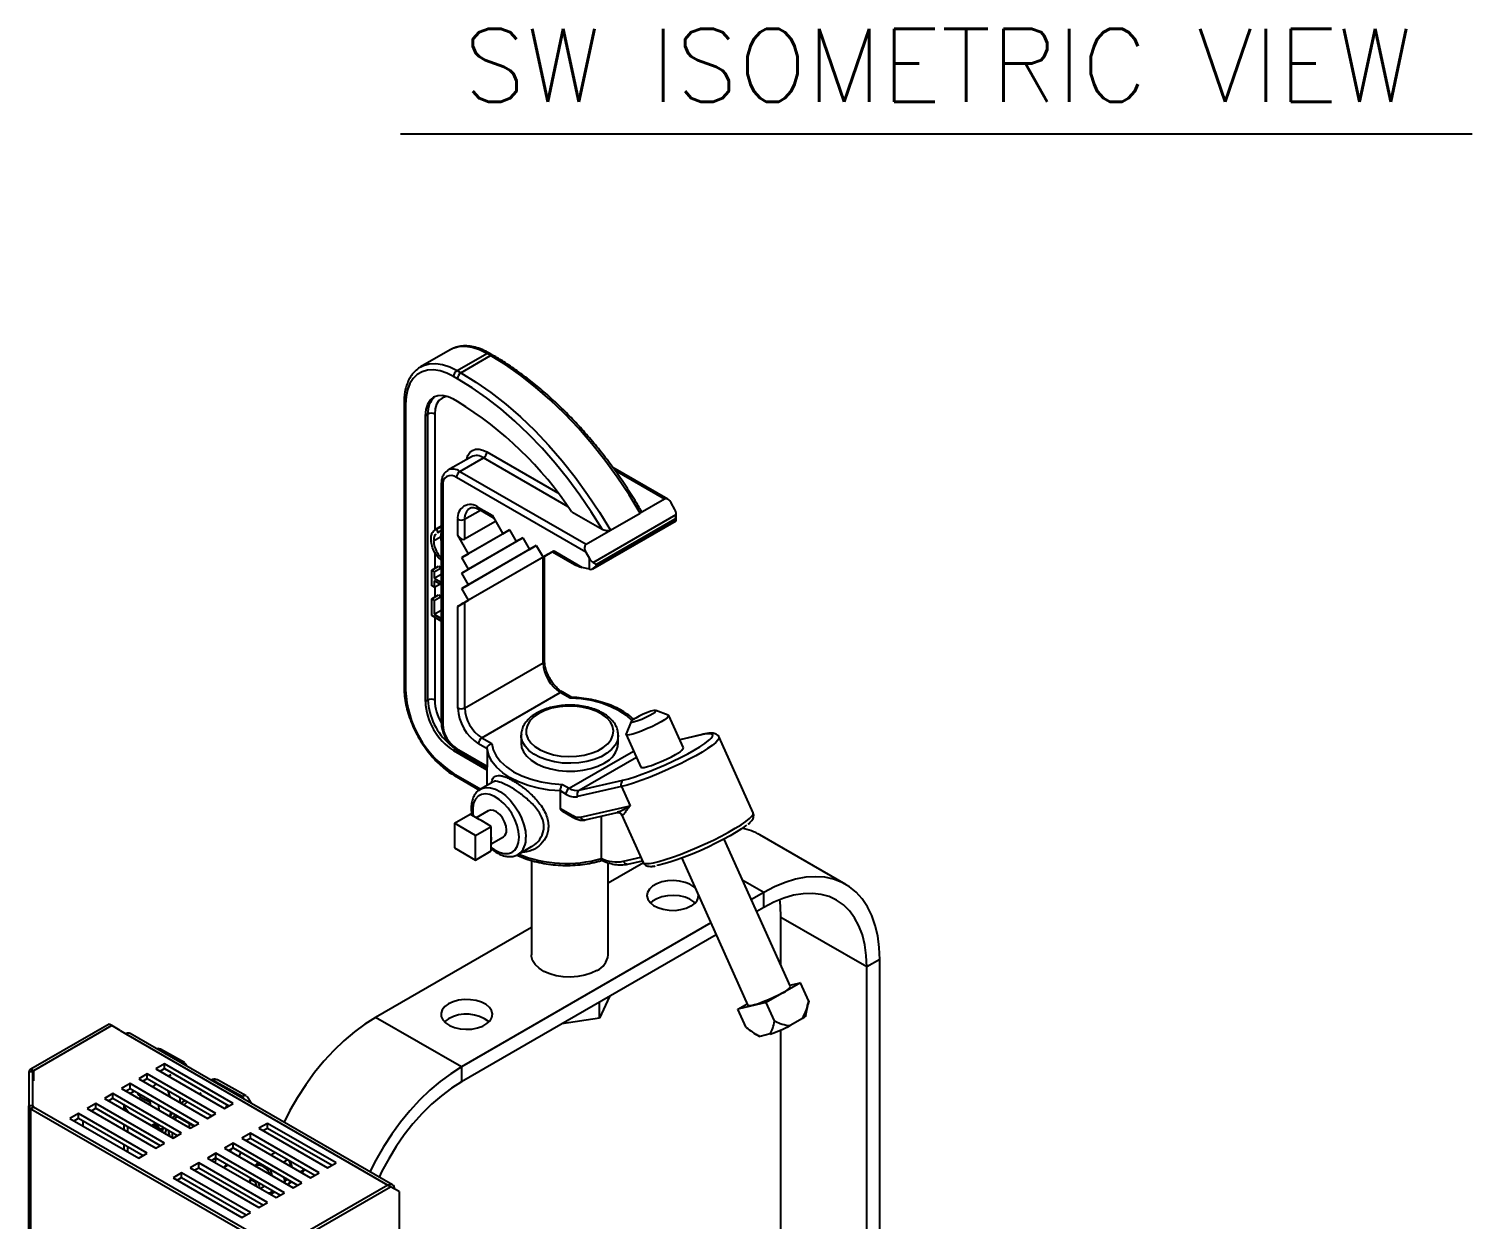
# Model space of a CAD drawing. Extents: x 8 to 113, y 1 to 87.
# Drawn here: x 12.79 to 27.65, y 73.98 to 86.24 of the extents above; entities that cross this region are included whole.
import ezdxf
from ezdxf.enums import TextEntityAlignment as Align

# ---------------------------------------------------------------- set-up
doc = ezdxf.new("R2010")
doc.units = 0
doc.header["$MEASUREMENT"] = 0
doc.layers.add('OBJECT', color=7, linetype='CONTINUOUS')
doc.styles.get("Standard").update_dxf_attribs({"font": 'SIMPLEX'})

msp = doc.modelspace()

# ---------------------------------------------------------------- linework, layer by layer
at = {"layer": 'OBJECT', "color": 1}
msp.add_line((16.621, 85.154), (27.652, 85.154), dxfattribs=at)
at = {"layer": 'OBJECT'}
for p, q in [((17.132, 82.932), (16.827, 82.755)), ((17.202, 82.718), (17.507, 82.894)), ((17.242, 82.695), (17.547, 82.871)), ((17.547, 82.871), (17.507, 82.894)), ((17.572, 82.874), (17.532, 82.897)), ((17.207, 82.634), (17.167, 82.657)), ((17.202, 82.718), (17.242, 82.695)), ((16.657, 82.391), (16.657, 79.448)), ((16.672, 82.371), (16.672, 79.427)), ((17.207, 82.399), (17.167, 82.422)), ((16.902, 82.269), (16.875, 82.253)), ((16.875, 82.253), (16.875, 79.31)), ((16.902, 79.325), (16.902, 82.269)), ((16.973, 82.269), (16.973, 81.071)), ((17.51, 81.88), (18.241, 81.458)), ((17.349, 81.831), (17.107, 81.691)), ((17.232, 81.679), (17.474, 81.819)), ((18.346, 81.315), (17.474, 81.819)), ((18.528, 80.849), (17.196, 81.617)), ((17.232, 81.679), (18.53, 80.929)), ((19.372, 81.392), (18.805, 81.72)), ((19.338, 81.395), (18.827, 81.69)), ((17.04, 81.556), (17.04, 79.093)), ((17.055, 81.536), (17.055, 79.072)), ((17.28, 81.186), (17.443, 81.28)), ((17.422, 81.308), (17.563, 81.227)), ((17.432, 81.286), (17.578, 81.201)), ((19.338, 81.395), (19.087, 81.25)), ((19.443, 81.288), (19.406, 81.356)), ((17.21, 81.023), (17.21, 81.186)), ((17.28, 81.186), (17.28, 80.982)), ((17.599, 81.165), (17.28, 80.982)), ((17.563, 81.227), (17.674, 81.036)), ((18.382, 81.263), (18.695, 81.083)), ((18.601, 80.677), (19.458, 81.172)), ((18.602, 80.741), (19.458, 81.235)), ((19.443, 81.188), (18.636, 80.722)), ((18.636, 80.715), (19.443, 81.181)), ((18.781, 81.074), (19.087, 81.25)), ((19.443, 81.181), (19.443, 81.188)), ((19.458, 81.172), (19.458, 81.237)), ((16.961, 80.965), (17.032, 81.006)), ((17.04, 81.115), (16.974, 81.077)), ((16.989, 81.083), (17.04, 81.112)), ((16.989, 81.083), (17.005, 81.05)), ((17.005, 81.05), (16.998, 81.043)), ((17.005, 81.05), (17.04, 81.07)), ((17.04, 81.055), (17.032, 81.006)), ((17.032, 81.006), (17.04, 80.955)), ((17.32, 80.832), (17.21, 81.023)), ((17.743, 81.075), (17.251, 80.792)), ((17.88, 80.996), (17.251, 80.632)), ((17.743, 81.075), (17.32, 80.832)), ((17.88, 80.996), (17.32, 80.672)), ((17.674, 81.036), (17.743, 81.076)), ((17.743, 81.076), (17.674, 81.036)), ((17.743, 81.076), (17.811, 80.956)), ((17.811, 80.956), (17.88, 80.996)), ((17.88, 80.996), (17.811, 80.956)), ((17.88, 80.996), (17.949, 80.876)), ((18.53, 80.929), (18.781, 81.074)), ((16.973, 80.849), (16.973, 80.68)), ((18.018, 80.916), (17.251, 80.473)), ((17.251, 80.792), (17.32, 80.832)), ((18.018, 80.916), (17.32, 80.513)), ((18.183, 80.852), (17.32, 80.354)), ((17.949, 80.876), (18.018, 80.916)), ((18.018, 80.916), (17.949, 80.876)), ((18.018, 80.916), (18.087, 80.797)), ((18.087, 80.797), (18.198, 80.861)), ((18.183, 80.852), (18.087, 80.797)), ((18.183, 80.852), (18.103, 80.806)), ((18.183, 80.852), (18.411, 80.721)), ((18.198, 80.861), (18.491, 80.691)), ((18.528, 80.849), (18.565, 80.781)), ((16.941, 80.661), (17.012, 80.702)), ((16.968, 80.646), (17.039, 80.687)), ((17.012, 80.702), (17.039, 80.687)), ((17.039, 80.687), (17.039, 80.621)), ((17.32, 80.672), (17.251, 80.792)), ((18.088, 80.797), (17.28, 80.331)), ((18.088, 79.71), (18.088, 80.797)), ((18.103, 79.73), (18.103, 80.806)), ((18.565, 80.672), (18.491, 80.691)), ((18.565, 80.672), (18.565, 80.781)), ((18.636, 80.722), (18.636, 80.715)), ((16.941, 80.502), (16.941, 80.661)), ((16.941, 80.661), (16.968, 80.646)), ((16.968, 80.646), (16.968, 80.58)), ((16.968, 80.58), (17.039, 80.621)), ((16.968, 80.58), (17.04, 80.538)), ((17.04, 80.511), (16.968, 80.553)), ((16.968, 80.553), (16.968, 80.487)), ((17.039, 80.621), (17.04, 80.62)), ((17.251, 80.632), (17.32, 80.672)), ((17.32, 80.513), (17.251, 80.632)), ((16.968, 80.487), (16.941, 80.502)), ((16.941, 80.367), (17.012, 80.408)), ((16.968, 80.487), (17.025, 80.52)), ((16.968, 80.351), (17.039, 80.392)), ((16.973, 80.49), (16.973, 80.385)), ((17.012, 80.408), (17.039, 80.392)), ((17.039, 80.392), (17.039, 80.249)), ((17.251, 80.473), (17.32, 80.513)), ((17.32, 80.354), (17.251, 80.473)), ((16.941, 80.197), (16.941, 80.367)), ((16.941, 80.367), (16.968, 80.351)), ((16.968, 80.351), (16.968, 80.208)), ((16.968, 80.208), (17.039, 80.249)), ((17.039, 80.249), (17.04, 80.248)), ((17.21, 80.29), (17.32, 80.354)), ((17.21, 79.243), (17.21, 80.29)), ((17.28, 80.331), (17.28, 79.243)), ((17.04, 80.139), (16.941, 80.197)), ((16.968, 80.208), (17.04, 80.166)), ((16.973, 80.178), (16.973, 79.325)), ((17.28, 79.243), (18.088, 79.71)), ((17.457, 78.937), (18.265, 79.403)), ((18.367, 79.344), (18.265, 79.403)), ((18.383, 79.352), (18.29, 79.406)), ((16.902, 79.325), (16.875, 79.31)), ((19.377, 79.17), (19.247, 79.218)), ((18.995, 79.105), (18.944, 78.976)), ((19.532, 78.832), (19.382, 79.167)), ((17.457, 78.937), (17.56, 78.878)), ((17.862, 78.963), (17.862, 78.881)), ((18.862, 78.881), (18.862, 78.963)), ((18.944, 78.97), (19.094, 78.635)), ((19.726, 78.97), (19.494, 78.916)), ((19.717, 78.967), (19.495, 78.915)), ((20.25, 78.163), (19.9, 78.943)), ((17.193, 78.821), (17.167, 78.805)), ((17.167, 78.805), (17.509, 78.608)), ((17.196, 78.827), (17.511, 78.646)), ((17.207, 78.804), (17.51, 78.63)), ((17.511, 78.824), (17.422, 78.876)), ((17.511, 78.824), (17.511, 78.646)), ((18.357, 78.418), (19.02, 78.8)), ((17.509, 78.63), (17.509, 78.445)), ((18.458, 78.396), (19.049, 78.737)), ((17.167, 78.57), (17.446, 78.409)), ((17.177, 78.547), (17.433, 78.399)), ((17.57, 78.48), (17.443, 78.407)), ((18.288, 78.457), (18.357, 78.418)), ((18.458, 78.396), (18.909, 78.5)), ((17.436, 78.403), (17.443, 78.407)), ((18.266, 78.21), (18.266, 78.389)), ((18.322, 78.356), (18.266, 78.389)), ((18.894, 78.435), (18.443, 78.331)), ((18.894, 78.435), (18.983, 78.237)), ((17.523, 78.186), (17.398, 78.114)), ((18.266, 78.21), (18.393, 78.137)), ((18.288, 78.18), (18.403, 78.114)), ((18.474, 78.119), (18.983, 78.237)), ((18.521, 78.091), (18.852, 78.168)), ((18.887, 78.158), (18.885, 78.16)), ((18.887, 78.158), (18.896, 78.146)), ((17.174, 78.056), (17.336, 78.15)), ((17.392, 77.93), (17.174, 78.056)), ((17.174, 78.056), (17.174, 77.804)), ((17.428, 78.097), (17.336, 78.15)), ((17.392, 77.93), (17.554, 78.024)), ((17.463, 78.077), (17.428, 78.097)), ((17.554, 78.024), (17.463, 78.077)), ((17.554, 77.918), (17.554, 78.024)), ((18.687, 78.13), (18.687, 77.696)), ((18.896, 78.146), (19.117, 77.654)), ((18.9, 78.141), (18.896, 78.146)), ((17.392, 77.678), (17.392, 77.93)), ((17.554, 77.878), (17.554, 77.918)), ((17.554, 77.844), (17.679, 77.916)), ((17.554, 77.772), (17.554, 77.878)), ((20.635, 76.377), (19.953, 77.894)), ((21.203, 77.427), (20.32, 77.938)), ((17.174, 77.804), (17.392, 77.678)), ((17.392, 77.678), (17.554, 77.772)), ((17.83, 77.736), (17.969, 77.816)), ((17.967, 77.673), (17.967, 76.701)), ((18.688, 77.692), (18.687, 77.696)), ((18.757, 76.701), (18.757, 77.651)), ((19.12, 77.649), (18.757, 77.439)), ((18.914, 77.665), (19.094, 77.707)), ((18.96, 77.637), (19.11, 77.671)), ((19.515, 77.698), (20.197, 76.181)), ((20.36, 77.344), (20.145, 77.468)), ((20.36, 77.344), (20.233, 77.271)), ((20.36, 77.19), (20.36, 77.344)), ((20.36, 77.19), (20.288, 77.149)), ((17.967, 76.983), (16.364, 76.058)), ((19.815, 77.03), (17.248, 75.548)), ((21.42, 76.578), (20.536, 77.088)), ((20.536, 76.596), (20.536, 77.088)), ((19.87, 76.908), (17.248, 75.394)), ((21.553, 76.655), (21.42, 76.578)), ((21.42, 71.068), (21.42, 76.578)), ((21.553, 70.914), (21.553, 76.655)), ((20.737, 76.415), (20.384, 76.211)), ((20.629, 76.39), (20.737, 76.415)), ((20.822, 76.225), (20.737, 76.415)), ((18.772, 76.274), (18.668, 76.051)), ((20.822, 76.225), (20.815, 76.193)), ((18.668, 76.051), (18.668, 76.214)), ((20.384, 76.211), (20.094, 76.144)), ((20.094, 76.144), (20.189, 76.198)), ((20.179, 75.954), (20.094, 76.144)), ((20.469, 76.021), (20.384, 76.211)), ((20.794, 76.081), (20.817, 76.196)), ((13.619, 75.989), (12.814, 75.525)), ((13.647, 75.973), (12.843, 75.508)), ((13.647, 75.973), (13.619, 75.989)), ((13.735, 75.922), (13.647, 75.973)), ((17.248, 75.548), (16.364, 76.058)), ((18.668, 76.051), (18.282, 75.991)), ((20.536, 71.543), (20.536, 75.929)), ((20.76, 76.047), (20.633, 75.973)), ((13.735, 75.922), (13.792, 75.889)), ((13.792, 75.889), (16.49, 74.332)), ((16.538, 74.334), (13.837, 75.893)), ((20.278, 75.885), (20.312, 75.865)), ((20.427, 75.887), (20.323, 75.862)), ((14.128, 75.738), (14.112, 75.735)), ((14.395, 75.592), (14.149, 75.732)), ((12.834, 75.496), (12.794, 75.496)), ((12.794, 75.496), (12.794, 75.147)), ((12.843, 75.508), (12.814, 75.525)), ((12.834, 75.147), (12.834, 75.496)), ((12.843, 75.508), (12.843, 75.406)), ((14.19, 75.58), (14.101, 75.529)), ((14.101, 75.529), (14.808, 75.12)), ((14.144, 75.504), (14.19, 75.531)), ((14.897, 75.172), (14.19, 75.58)), ((14.19, 75.531), (14.19, 75.58)), ((14.19, 75.531), (14.854, 75.147)), ((17.248, 75.548), (17.248, 75.394)), ((13.836, 75.376), (13.748, 75.325)), ((14.543, 74.967), (13.836, 75.376)), ((13.836, 75.327), (13.836, 75.376)), ((14.013, 75.478), (13.925, 75.427)), ((13.925, 75.427), (14.632, 75.018)), ((13.967, 75.402), (14.013, 75.429)), ((14.72, 75.069), (14.013, 75.478)), ((14.013, 75.429), (14.013, 75.478)), ((14.013, 75.429), (14.678, 75.045)), ((14.069, 75.343), (14.109, 75.373)), ((14.23, 75.454), (14.258, 75.47)), ((14.683, 75.413), (14.672, 75.411)), ((14.683, 75.413), (14.676, 75.409)), ((14.99, 75.242), (14.683, 75.413)), ((15.032, 75.25), (14.737, 75.415)), ((13.659, 75.274), (13.571, 75.223)), ((13.571, 75.223), (14.278, 74.814)), ((13.613, 75.198), (13.659, 75.225)), ((14.366, 74.865), (13.659, 75.274)), ((13.659, 75.225), (13.659, 75.274)), ((13.659, 75.225), (14.324, 74.841)), ((13.748, 75.325), (14.455, 74.916)), ((13.79, 75.3), (13.836, 75.327)), ((13.835, 75.274), (13.881, 75.301)), ((13.836, 75.327), (14.501, 74.943)), ((13.922, 75.224), (13.948, 75.238)), ((13.948, 75.238), (14.041, 75.186)), ((14.041, 75.194), (14.016, 75.223)), ((14.04, 75.209), (14.041, 75.155)), ((14.403, 75.203), (14.39, 75.196)), ((14.392, 75.157), (14.425, 75.19)), ((14.548, 75.271), (14.567, 75.282)), ((14.99, 75.242), (14.977, 75.235)), ((15.01, 75.216), (14.99, 75.242)), ((12.794, 69.615), (12.794, 75.147)), ((12.834, 75.147), (12.794, 75.147)), ((12.843, 75.135), (12.814, 75.118)), ((12.814, 75.118), (15.01, 73.851)), ((12.814, 69.586), (12.814, 75.118)), ((15.038, 73.867), (12.843, 75.135)), ((13.306, 75.069), (13.217, 75.018)), ((14.013, 74.661), (13.306, 75.069)), ((13.306, 75.02), (13.306, 75.069)), ((13.483, 75.172), (13.394, 75.12)), ((13.394, 75.12), (14.101, 74.712)), ((13.437, 75.096), (13.483, 75.123)), ((14.19, 74.763), (13.483, 75.172)), ((13.483, 75.123), (13.483, 75.172)), ((13.483, 75.123), (14.147, 74.739)), ((13.771, 75.155), (13.771, 75.107)), ((13.813, 75.083), (13.813, 75.089)), ((13.819, 75.082), (14.061, 74.945)), ((14.274, 75.074), (14.266, 75.065)), ((14.285, 75.014), (14.322, 75.035)), ((14.321, 75.037), (14.495, 74.939)), ((14.632, 75.018), (14.72, 75.069)), ((14.808, 75.12), (14.897, 75.172)), ((14.832, 75.134), (14.819, 75.141)), ((13.217, 75.018), (13.925, 74.61)), ((13.26, 74.994), (13.306, 75.02)), ((13.306, 75.02), (13.97, 74.637)), ((13.354, 74.94), (13.354, 74.993)), ((13.771, 74.956), (13.771, 74.903)), ((13.813, 74.879), (13.813, 74.932)), ((14.061, 74.945), (14.123, 74.957)), ((14.069, 74.947), (14.076, 74.931)), ((14.069, 74.947), (14.075, 74.931)), ((14.168, 74.893), (14.168, 74.893)), ((14.445, 74.967), (14.445, 74.922)), ((14.455, 74.916), (14.543, 74.967)), ((15.25, 74.967), (15.162, 74.916)), ((15.162, 74.916), (15.869, 74.508)), ((15.204, 74.892), (15.25, 74.918)), ((15.957, 74.559), (15.25, 74.967)), ((15.25, 74.918), (15.25, 74.967)), ((15.25, 74.918), (15.915, 74.535)), ((13.771, 74.752), (13.771, 74.699)), ((14.101, 74.712), (14.19, 74.763)), ((14.192, 74.864), (14.194, 74.865)), ((14.272, 74.818), (14.271, 74.872)), ((14.278, 74.814), (14.366, 74.865)), ((14.278, 74.814), (14.324, 74.841)), ((14.897, 74.763), (14.808, 74.712)), ((15.604, 74.355), (14.897, 74.763)), ((14.897, 74.714), (14.897, 74.763)), ((15.074, 74.865), (14.985, 74.814)), ((14.985, 74.814), (15.692, 74.406)), ((15.028, 74.79), (15.074, 74.816)), ((15.781, 74.457), (15.074, 74.865)), ((15.074, 74.816), (15.074, 74.865)), ((15.074, 74.816), (15.738, 74.433)), ((13.813, 74.675), (13.813, 74.728)), ((13.925, 74.61), (14.013, 74.661)), ((14.72, 74.661), (14.632, 74.61)), ((14.632, 74.61), (15.339, 74.202)), ((14.674, 74.586), (14.72, 74.612)), ((15.427, 74.253), (14.72, 74.661)), ((14.72, 74.612), (14.72, 74.661)), ((14.72, 74.612), (15.385, 74.229)), ((14.808, 74.712), (15.515, 74.304)), ((14.851, 74.688), (14.897, 74.714)), ((14.874, 74.674), (14.875, 74.702)), ((14.897, 74.714), (15.561, 74.331)), ((15.332, 74.667), (15.286, 74.64)), ((15.46, 74.593), (15.414, 74.567)), ((14.366, 74.457), (14.278, 74.406)), ((15.074, 74.049), (14.366, 74.457)), ((14.366, 74.408), (14.366, 74.457)), ((14.543, 74.559), (14.455, 74.508)), ((14.455, 74.508), (15.162, 74.1)), ((14.497, 74.484), (14.543, 74.51)), ((15.25, 74.151), (14.543, 74.559)), ((14.543, 74.51), (14.543, 74.559)), ((14.543, 74.51), (15.208, 74.126)), ((14.799, 74.514), (14.845, 74.54)), ((15.125, 74.53), (15.152, 74.563)), ((15.156, 74.565), (15.152, 74.563)), ((15.283, 74.491), (15.28, 74.49)), ((15.28, 74.49), (15.294, 74.432)), ((15.501, 74.517), (15.474, 74.585)), ((15.485, 74.579), (15.501, 74.517)), ((15.632, 74.492), (15.588, 74.466)), ((15.606, 74.456), (15.632, 74.492)), ((15.632, 74.492), (15.631, 74.495)), ((15.692, 74.406), (15.781, 74.457)), ((15.869, 74.508), (15.957, 74.559)), ((14.278, 74.406), (14.985, 73.998)), ((14.32, 74.382), (14.366, 74.408)), ((14.366, 74.408), (15.031, 74.024)), ((15.069, 74.371), (15.069, 74.358)), ((15.084, 74.402), (15.084, 74.402)), ((15.176, 74.296), (15.222, 74.323)), ((15.433, 74.377), (15.411, 74.364)), ((15.433, 74.377), (15.419, 74.413)), ((15.42, 74.359), (15.433, 74.377)), ((15.443, 74.383), (15.422, 74.358)), ((15.43, 74.407), (15.443, 74.383)), ((15.457, 74.391), (15.443, 74.383)), ((15.469, 74.344), (15.458, 74.337)), ((15.469, 74.344), (15.489, 74.372)), ((15.472, 74.352), (15.479, 74.35)), ((15.491, 74.372), (15.479, 74.35)), ((15.504, 74.364), (15.479, 74.35)), ((15.515, 74.304), (15.604, 74.355)), ((16.49, 74.332), (15.685, 73.867)), ((15.713, 73.851), (16.518, 74.315)), ((16.518, 74.315), (16.49, 74.332)), ((16.606, 74.264), (16.518, 74.315)), ((15.162, 74.1), (15.25, 74.151)), ((15.327, 74.262), (15.281, 74.235)), ((15.339, 74.202), (15.427, 74.253)), ((16.606, 74.264), (16.606, 68.936)), ((14.985, 73.998), (15.074, 74.049))]:
    msp.add_line(p, q, dxfattribs=at)
at = {"layer": 'OBJECT', "flags": 128}
for points in [[(17.507, 82.894), (17.432, 82.932), (17.358, 82.956), (17.287, 82.966), (17.221, 82.963), (17.16, 82.945), (17.132, 82.932)], [(16.83, 82.757), (16.855, 82.769), (16.915, 82.786), (16.982, 82.79), (17.053, 82.78), (17.126, 82.755), (17.202, 82.718)], [(19.087, 81.25), (18.973, 81.438), (18.851, 81.62), (18.724, 81.795), (18.59, 81.964), (18.451, 82.124), (18.308, 82.275), (18.16, 82.416), (18.01, 82.547), (17.857, 82.667), (17.703, 82.775), (17.547, 82.871)], [(17.167, 82.657), (17.096, 82.692), (17.027, 82.714), (16.961, 82.724), (16.899, 82.721), (16.842, 82.704), (16.793, 82.676), (16.75, 82.635), (16.716, 82.583), (16.692, 82.52), (16.677, 82.449), (16.672, 82.371)], [(18.695, 81.083), (18.584, 81.262), (18.466, 81.436), (18.342, 81.604), (18.212, 81.765), (18.078, 81.918), (17.939, 82.062), (17.797, 82.198), (17.652, 82.323), (17.505, 82.438), (17.356, 82.541), (17.207, 82.634)], [(17.242, 82.695), (17.397, 82.599), (17.551, 82.491), (17.704, 82.371), (17.855, 82.24), (18.002, 82.099), (18.146, 81.947), (18.285, 81.787), (18.418, 81.619), (18.546, 81.443), (18.667, 81.261), (18.781, 81.074)], [(17.167, 82.422), (17.11, 82.448), (17.055, 82.46), (17.005, 82.458), (16.961, 82.442), (16.924, 82.412), (16.897, 82.369), (16.881, 82.316), (16.875, 82.253)], [(17.101, 82.451), (17.087, 82.449), (17.048, 82.435), (17.016, 82.408), (16.992, 82.371), (16.978, 82.324), (16.973, 82.269)], [(17.302, 81.804), (17.314, 81.842), (17.333, 81.873), (17.36, 81.895), (17.392, 81.907), (17.428, 81.908), (17.468, 81.899), (17.51, 81.88)], [(19.002, 79.114), (18.945, 79.165), (18.871, 79.215), (18.786, 79.257), (18.691, 79.292), (18.588, 79.319), (18.479, 79.336), (18.367, 79.344)], [(18.044, 79.187), (17.992, 79.151), (17.952, 79.111), (17.926, 79.067), (17.913, 79.021), (17.915, 78.974), (17.931, 78.929), (17.961, 78.886), (18.004, 78.846), (18.058, 78.812), (18.123, 78.784), (18.194, 78.762), (18.272, 78.749), (18.352, 78.744), (18.432, 78.747), (18.511, 78.758), (18.584, 78.778), (18.65, 78.804), (18.707, 78.837), (18.753, 78.875), (18.787, 78.918), (18.806, 78.963), (18.812, 79.009), (18.803, 79.056), (18.78, 79.1), (18.743, 79.142), (18.694, 79.179), (18.635, 79.21), (18.566, 79.235), (18.491, 79.252), (18.412, 79.262), (18.332, 79.263), (18.252, 79.255), (18.176, 79.24), (18.106, 79.217), (18.044, 79.187)], [(19.041, 79.14), (19.013, 79.122), (18.997, 79.109), (18.995, 79.101), (19.006, 79.099), (19.03, 79.103), (19.064, 79.114), (19.104, 79.129), (19.146, 79.148), (19.186, 79.168), (19.218, 79.187), (19.241, 79.202), (19.25, 79.214), (19.245, 79.219), (19.228, 79.217), (19.198, 79.21), (19.161, 79.196), (19.119, 79.179), (19.078, 79.16), (19.041, 79.14)], [(19.377, 79.17), (19.381, 79.167), (19.379, 79.158), (19.365, 79.142), (19.338, 79.123), (19.302, 79.101), (19.257, 79.076), (19.207, 79.051), (19.154, 79.028), (19.102, 79.006), (19.053, 78.988), (19.011, 78.975), (18.978, 78.967), (18.955, 78.965), (18.944, 78.97), (18.944, 78.976)], [(18.862, 78.965), (18.862, 78.957), (18.853, 78.908), (18.83, 78.861), (18.793, 78.817), (18.744, 78.777), (18.684, 78.742), (18.615, 78.714), (18.538, 78.693), (18.457, 78.679), (18.373, 78.674), (18.288, 78.677), (18.205, 78.689), (18.127, 78.708), (18.056, 78.734), (17.994, 78.767), (17.942, 78.806), (17.902, 78.849), (17.876, 78.896), (17.863, 78.944), (17.862, 78.963)], [(19.9, 78.943), (19.9, 78.931), (19.888, 78.911), (19.865, 78.887), (19.829, 78.858), (19.782, 78.826), (19.725, 78.79), (19.659, 78.752), (19.586, 78.713), (19.508, 78.673), (19.425, 78.634), (19.341, 78.595), (19.256, 78.559), (19.173, 78.526), (19.094, 78.496), (19.02, 78.471), (18.953, 78.45), (18.894, 78.435)], [(18.909, 78.5), (18.966, 78.515), (19.031, 78.535), (19.104, 78.561), (19.181, 78.59), (19.262, 78.623), (19.343, 78.658), (19.425, 78.696), (19.503, 78.734), (19.577, 78.773), (19.644, 78.81), (19.703, 78.845), (19.753, 78.878), (19.791, 78.907), (19.806, 78.92)], [(19.806, 78.92), (19.818, 78.932), (19.833, 78.952), (19.834, 78.967), (19.823, 78.976), (19.799, 78.979), (19.764, 78.976), (19.717, 78.967)], [(19.726, 78.97), (19.724, 78.97), (19.717, 78.967)], [(18.266, 78.389), (18.151, 78.398), (18.04, 78.417), (17.934, 78.445), (17.836, 78.482), (17.749, 78.526), (17.672, 78.576), (17.609, 78.633), (17.561, 78.694), (17.528, 78.758), (17.511, 78.824)], [(17.56, 78.878), (17.574, 78.813), (17.604, 78.751), (17.65, 78.691), (17.71, 78.636), (17.784, 78.587), (17.869, 78.544), (17.965, 78.51), (18.068, 78.483), (18.176, 78.466), (18.288, 78.457)], [(17.862, 78.881), (17.867, 78.838), (17.887, 78.791), (17.92, 78.746), (17.966, 78.705), (18.024, 78.668), (18.091, 78.639), (18.166, 78.616), (18.246, 78.6), (18.33, 78.593), (18.415, 78.594), (18.498, 78.603), (18.578, 78.621), (18.651, 78.645), (18.716, 78.677)], [(19.094, 78.635), (19.095, 78.635), (19.105, 78.63), (19.128, 78.632), (19.162, 78.64), (19.204, 78.653), (19.253, 78.671), (19.305, 78.693), (19.357, 78.716), (19.408, 78.741), (19.452, 78.766)], [(17.84, 77.913), (17.835, 77.971), (17.82, 78.033), (17.797, 78.095), (17.765, 78.156), (17.727, 78.212), (17.684, 78.261), (17.637, 78.302), (17.589, 78.333), (17.541, 78.352), (17.496, 78.359), (17.455, 78.353), (17.42, 78.335), (17.392, 78.305), (17.373, 78.265), (17.363, 78.216), (17.363, 78.16), (17.367, 78.132)], [(17.443, 78.407), (17.457, 78.414), (17.499, 78.424), (17.547, 78.422), (17.597, 78.407), (17.649, 78.38), (17.701, 78.341), (17.75, 78.293), (17.795, 78.237), (17.835, 78.175), (17.867, 78.109), (17.891, 78.042), (17.905, 77.976), (17.91, 77.913)], [(17.711, 77.987), (17.706, 78.027), (17.692, 78.07), (17.67, 78.111), (17.641, 78.146), (17.609, 78.173), (17.576, 78.189), (17.546, 78.193), (17.523, 78.186)], [(19.117, 77.654), (19.124, 77.647), (19.146, 77.642), (19.179, 77.643), (19.225, 77.65), (19.281, 77.664), (19.346, 77.683), (19.42, 77.707), (19.499, 77.736), (19.583, 77.769), (19.669, 77.806), (19.756, 77.844), (19.841, 77.884), (19.922, 77.925), (19.998, 77.966), (20.066, 78.005), (20.126, 78.041), (20.175, 78.075), (20.212, 78.105), (20.238, 78.13), (20.25, 78.15), (20.25, 78.163)], [(20.183, 78.037), (20.172, 78.029), (20.13, 77.998), (20.076, 77.964), (20.014, 77.927), (19.943, 77.889), (19.867, 77.85), (19.786, 77.812), (19.704, 77.774), (19.621, 77.739), (19.541, 77.707), (19.464, 77.679), (19.394, 77.656), (19.331, 77.638), (19.278, 77.625), (19.26, 77.622)], [(17.554, 77.807), (17.589, 77.783), (17.637, 77.758), (17.684, 77.745), (17.727, 77.744), (17.765, 77.756), (17.797, 77.78), (17.82, 77.816), (17.835, 77.86), (17.84, 77.913)], [(19.654, 77.388), (19.64, 77.401), (19.599, 77.428), (19.549, 77.448), (19.491, 77.461), (19.43, 77.466), (19.369, 77.463), (19.31, 77.452), (19.258, 77.433), (19.214, 77.408), (19.182, 77.378), (19.163, 77.344), (19.157, 77.309), (19.166, 77.274), (19.189, 77.24), (19.224, 77.211), (19.27, 77.188), (19.325, 77.171), (19.384, 77.162), (19.446, 77.16), (19.506, 77.168), (19.562, 77.183), (19.61, 77.205), (19.61, 77.205)], [(21.553, 76.655), (21.548, 76.779), (21.533, 76.896), (21.508, 77.005), (21.473, 77.106), (21.428, 77.197), (21.374, 77.277), (21.312, 77.346), (21.242, 77.403), (21.164, 77.448), (21.079, 77.481), (20.988, 77.5), (20.892, 77.506), (20.791, 77.5), (20.686, 77.48), (20.579, 77.447), (20.47, 77.401), (20.36, 77.344)], [(19.652, 77.236), (19.64, 77.248), (19.599, 77.274), (19.549, 77.295), (19.491, 77.308), (19.43, 77.313), (19.369, 77.31), (19.31, 77.299), (19.258, 77.28), (19.214, 77.255), (19.193, 77.236)], [(21.42, 76.578), (21.415, 76.695), (21.4, 76.805), (21.375, 76.907), (21.339, 77), (21.295, 77.083), (21.241, 77.155), (21.179, 77.216), (21.11, 77.265), (21.032, 77.301), (20.949, 77.324), (20.86, 77.334), (20.765, 77.331), (20.667, 77.315), (20.566, 77.286), (20.463, 77.244), (20.36, 77.19)], [(20.536, 77.088), (20.531, 77.205), (20.524, 77.27)], [(18.641, 76.54), (18.583, 76.512), (18.517, 76.491), (18.446, 76.478), (18.371, 76.473), (18.296, 76.476), (18.224, 76.487), (18.156, 76.506), (18.096, 76.532), (18.046, 76.564), (18.007, 76.601), (17.98, 76.642), (17.968, 76.685), (17.967, 76.701)], [(17.114, 76.197), (17.075, 76.169), (17.049, 76.137), (17.037, 76.102), (17.039, 76.066), (17.055, 76.032), (17.084, 76.001), (17.125, 75.974), (17.175, 75.954), (17.233, 75.941), (17.294, 75.935), (17.355, 75.938), (17.414, 75.95), (17.466, 75.968), (17.51, 75.994), (17.542, 76.024), (17.561, 76.058), (17.567, 76.093), (17.558, 76.128), (17.535, 76.161), (17.5, 76.19), (17.454, 76.214), (17.399, 76.231), (17.34, 76.24), (17.278, 76.241), (17.218, 76.234), (17.162, 76.219), (17.114, 76.197)], [(20.555, 76.311), (20.51, 76.287), (20.46, 76.262), (20.407, 76.238), (20.355, 76.217), (20.306, 76.199), (20.264, 76.186), (20.23, 76.178), (20.208, 76.176), (20.197, 76.18), (20.197, 76.181)], [(16.364, 76.058), (16.254, 75.988), (16.145, 75.908), (16.038, 75.817), (15.933, 75.716), (15.832, 75.606), (15.736, 75.489), (15.645, 75.364), (15.56, 75.234), (15.482, 75.099), (15.421, 74.979)], [(17.114, 76.043), (17.075, 76.016), (17.071, 76.012)], [(20.312, 75.865), (20.315, 75.864), (20.323, 75.862)], [(17.248, 75.548), (17.138, 75.478), (17.029, 75.398), (16.922, 75.307), (16.817, 75.206), (16.716, 75.096), (16.62, 74.979), (16.529, 74.854), (16.444, 74.724), (16.366, 74.589), (16.305, 74.469)], [(17.248, 75.394), (17.144, 75.328), (17.041, 75.251), (16.94, 75.164), (16.842, 75.067), (16.748, 74.961), (16.659, 74.848), (16.575, 74.728), (16.498, 74.602), (16.428, 74.473), (16.4, 74.414)], [(14.248, 75.24), (14.23, 75.293), (14.226, 75.306)], [(14.352, 75.18), (14.351, 75.221), (14.349, 75.235)], [(14.404, 75.203), (14.37, 75.181), (14.362, 75.174)], [(13.767, 75.163), (13.783, 75.134), (13.819, 75.082)], [(14.136, 75.1), (14.131, 75.154), (14.13, 75.157)], [(14.244, 75.038), (14.251, 75.059), (14.257, 75.083)], [(14.274, 75.074), (14.268, 75.067), (14.247, 75.037)], [(14.061, 74.945), (14.093, 74.967), (14.098, 74.972)], [(14.109, 74.954), (14.118, 74.938), (14.13, 74.922), (14.145, 74.912), (14.159, 74.909), (14.171, 74.913), (14.178, 74.923), (14.178, 74.925)], [(14.144, 74.892), (14.156, 74.89), (14.168, 74.893)], [(14.158, 74.937), (14.172, 74.927), (14.179, 74.925)], [(14.228, 74.896), (14.232, 74.874), (14.24, 74.836)], [(14.712, 74.564), (14.719, 74.592), (14.722, 74.611)], [(14.958, 74.626), (14.96, 74.628), (14.978, 74.667)], [(14.799, 74.514), (14.808, 74.521), (14.833, 74.547)], [(15.069, 74.371), (15.073, 74.39), (15.084, 74.402), (15.084, 74.402)], [(15.069, 74.357), (15.072, 74.37), (15.08, 74.378), (15.091, 74.381), (15.105, 74.376)]]:
    msp.add_lwpolyline(points, dxfattribs=at)
at = {"layer": 'OBJECT'}
for centre, radius, start, end in [((17.522, 82.874), 0.0252, 65.6944, 125.6158), ((17.562, 82.851), 0.025, 65.4851, 125.8094), ((17.243, 82.653), 0.0768, 122.6062, 177.3937), ((17.283, 82.63), 0.0768, 122.6062, 177.3937), ((16.681, 82.393), 0.0239, 183.9358, 247.3698), ((17.115, 82.288), 0.214, 131.0984, 185.1335), ((15.241, 79.187), 3.765, 33.4707, 58.5356), ((16.937, 82.201), 0.0769, 62.6098, 117.3902), ((17.433, 81.883), 0.0768, 302.6062, 357.3937), ((17.401, 81.716), 0.126, 54.3828, 114.3061), ((17.141, 81.55), 0.0873, 50.7963, 189.2141), ((17.159, 81.58), 0.123, 53.6819, 115.3816), ((17.273, 81.614), 0.0768, 122.6044, 177.3955), ((17.065, 81.559), 0.0251, 185.7104, 245.6241), ((17.339, 81.207), 0.131, 50.7966, 189.2138), ((17.403, 81.199), 0.123, 124.8711, 186.3099), ((17.449, 81.307), 0.027, 176.6332, 232.0551), ((17.245, 81.254), 0.0769, 242.6096, 297.3904), ((18.078, 79.732), 0.0251, 294.3744, 354.3054), ((18.472, 79.727), 0.384, 182.6054, 237.3945), ((16.682, 79.45), 0.0251, 185.6952, 245.625), ((17.742, 79.474), 1.071, 182.4871, 237.5129), ((18.279, 79.384), 0.0246, 64.7327, 126.3526), ((17.508, 79.339), 0.633, 182.6055, 237.3946), ((16.937, 79.257), 0.0769, 62.6098, 117.3902), ((17.54, 79.355), 0.638, 182.6498, 229.6447), ((17.489, 79.342), 0.517, 181.8867, 209.3009), ((17.67, 79.264), 0.461, 182.6055, 237.3945), ((17.245, 79.312), 0.0769, 242.6096, 297.3904), ((17.664, 79.261), 0.384, 182.6054, 237.3945), ((17.065, 79.095), 0.0251, 185.6948, 245.6253), ((17.362, 79.086), 0.307, 182.6056, 237.3944), ((17.499, 78.872), 0.0768, 122.6049, 177.395), ((17.221, 78.825), 0.0248, 173.8632, 234.8251), ((18.617, 78.902), 0.246, 293.6249, 355.0549), ((19.405, 78.904), 0.146, 288.7889, 330.4679), ((17.19, 78.567), 0.0239, 172.5927, 236.1092), ((18.94, 78.459), 0.0515, 126.297, 207.8016), ((18.398, 78.353), 0.0768, 122.6049, 177.395), ((18.416, 78.5), 0.172, 236.6988, 279.2315), ((18.436, 78.537), 0.143, 236.6987, 279.2317), ((18.489, 78.355), 0.0515, 126.2973, 207.8014), ((18.856, 78.121), 0.0489, 24.1642, 50.3606), ((17.373, 77.961), 0.147, 52.0319, 67.9735), ((18.456, 78.232), 0.114, 236.6989, 279.2317), ((18.417, 78.134), 0.024, 172.7463, 235.9574), ((18.514, 78.133), 0.0423, 198.6052, 278.8714), ((17.409, 77.898), 0.147, 352.0293, 7.9707), ((17.635, 77.978), 0.0765, 304.8225, 6.4898), ((17.724, 77.89), 0.187, 304.6668, 7.0216), ((20.03, 77.433), 0.582, 60.1371, 79.2059), ((18.33, 78.963), 1.32, 248.0111, 285.7119), ((18.847, 78.022), 0.363, 243.8079, 280.5074), ((18.955, 77.68), 0.0437, 200.0823, 277.3943), ((19.559, 77.324), 0.13, 293.3755, 355.3044), ((18.562, 76.719), 0.196, 293.8664, 354.8135), ((20.508, 76.449), 0.146, 288.7888, 330.4678), ((17.298, 75.707), 0.384, 52.6344, 118.7034), ((20.723, 76.118), 0.0804, 297.6941, 332.9514), ((19.87, 77.496), 1.703, 289.0966, 296.6128), ((13.818, 75.852), 0.0453, 65.6927, 125.618), ((12.829, 75.493), 0.0352, 114.3752, 174.3038), ((12.849, 75.495), 0.0151, 114.3745, 174.3052), ((13.998, 75.318), 0.0947, 201.4008, 237.6807), ((12.829, 75.151), 0.0352, 185.6954, 245.6246), ((12.849, 75.149), 0.0151, 185.6952, 245.6273), ((14.301, 75.012), 0.0315, 51.4216, 160.6115), ((14.196, 74.988), 0.111, 199.541, 229.4016), ((14.195, 74.988), 0.111, 199.5413, 229.6411), ((14.154, 74.919), 0.0288, 250.6419, 7.703), ((14.152, 74.905), 0.0564, 314.1566, 2.7871), ((14.15, 74.905), 0.0589, 315.3842, 1.8506), ((15.161, 74.462), 0.0743, 52.5569, 116.75), ((15.087, 74.33), 0.225, 28.5355, 58.0746), ((15.063, 74.31), 0.0779, 4.3982, 57.2904), ((15.076, 74.314), 0.0908, 352.1985, 32.1452), ((16.518, 74.299), 0.0393, 350.7854, 129.2035), ((15.257, 74.306), 0.0551, 267.5013, 325.1236)]:
    msp.add_arc(centre, radius, start, end, dxfattribs=at)
for centre, major_axis, ratio, start_param, end_param in [((19.371, 81.335), (-0.0326, 0.0603), 0.595383, 4.729283, 6.30008), ((19.408, 81.268), (-0.0348, 0.0642), 0.558702, 3.910079, 4.727266), ((19.408, 81.208), (0.0354, 0.0612), 0.577335, 4.71243, 5.466039), ((19.408, 81.201), (0.05, -0.0289), 0.00007, 6.283145, 7.068624), ((17.245, 81.043), (-0.0354, 0.0612), 0.577335, 1.570756, 3.141552), ((18.233, 80.881), (0.05, 0.0289), 0.00007, 2.356154, 3.141633), ((18.563, 80.869), (-0.0326, 0.0603), 0.595383, 0.016894, 1.587691), ((18.053, 80.777), (0.05, 0.0289), 0.00007, 6.283145, 7.068543), ((18.526, 80.712), (0.132, -0.027), 0.206185, 3.699612, 4.485092), ((18.601, 80.802), (-0.0348, 0.0642), 0.558702, 1.585674, 2.402861), ((18.601, 80.735), (0.0354, 0.0612), 0.577335, 3.41167, 4.71243), ((18.601, 80.742), (0.05, -0.0289), 0.00007, 0.785439, 1.539048), ((18.601, 80.693), (0.0498, 0.0096), 0.40502, 3.849247, 4.119283), ((17.245, 80.311), (0.05, 0.0289), 0.00007, 0.785358, 2.356154)]:
    msp.add_ellipse(centre, major_axis=major_axis, ratio=ratio, start_param=start_param, end_param=end_param, dxfattribs=at)
for points, knots in [([(17.532, 82.897), (17.52, 82.904), (17.484, 82.924), (17.424, 82.948), (17.354, 82.967), (17.286, 82.973), (17.222, 82.967), (17.169, 82.952), (17.141, 82.935), (17.13, 82.928)], [0, 0, 0, 0, 0.087248, 0.252462, 0.417722, 0.581865, 0.743604, 0.90203, 1, 1, 1, 1]), ([(19.094, 81.28), (19.082, 81.299), (19.038, 81.375), (18.956, 81.504), (18.847, 81.665), (18.732, 81.821), (18.612, 81.971), (18.488, 82.114), (18.36, 82.251), (18.229, 82.38), (18.095, 82.5), (17.959, 82.613), (17.821, 82.715), (17.692, 82.803), (17.609, 82.852), (17.572, 82.874)], [0, 0, 0, 0, 0.028078, 0.110473, 0.192881, 0.275296, 0.357721, 0.440158, 0.52261, 0.605082, 0.687575, 0.770092, 0.852633, 0.935201, 1, 1, 1, 1]), ([(16.831, 82.756), (16.822, 82.751), (16.796, 82.737), (16.759, 82.703), (16.721, 82.655), (16.692, 82.597), (16.671, 82.531), (16.659, 82.462), (16.658, 82.414), (16.657, 82.391)], [0, 0, 0, 0, 0.076251, 0.230456, 0.384951, 0.541582, 0.70114, 0.863227, 1, 1, 1, 1]), ([(17.107, 81.689), (17.099, 81.685), (17.081, 81.675), (17.061, 81.647), (17.045, 81.61), (17.041, 81.578), (17.04, 81.559), (17.04, 81.556)], [0, 0, 0, 0, 0.167047, 0.415986, 0.668041, 0.942765, 1, 1, 1, 1]), ([(17.333, 81.3), (17.338, 81.302), (17.348, 81.308), (17.371, 81.308), (17.4, 81.302), (17.422, 81.291), (17.432, 81.286)], [0, 0, 0, 0, 0.245732, 0.509127, 0.761475, 1, 1, 1, 1]), ([(19.093, 81.28), (19.095, 81.277), (19.098, 81.271), (19.098, 81.263), (19.094, 81.255), (19.089, 81.252), (19.087, 81.25)], [0, 0, 0, 0, 0.262643, 0.574229, 0.821705, 1, 1, 1, 1]), ([(16.934, 80.983), (16.935, 80.996), (16.937, 81.024), (16.952, 81.064), (16.975, 81.076), (16.989, 81.083)], [0, 0, 0, 0, 0.28084, 0.561441, 1, 1, 1, 1]), ([(17.04, 80.767), (17.03, 80.774), (17, 80.797), (16.964, 80.856), (16.938, 80.925), (16.936, 80.963), (16.934, 80.983)], [0, 0, 0, 0, 0.159775, 0.485804, 0.74271, 1, 1, 1, 1]), ([(16.988, 81.033), (16.981, 81.028), (16.963, 81.015), (16.962, 80.984), (16.961, 80.965)], [0, 0, 0, 0, 0.395587, 1, 1, 1, 1]), ([(18.781, 81.074), (18.778, 81.072), (18.771, 81.069), (18.756, 81.067), (18.736, 81.068), (18.714, 81.073), (18.701, 81.08), (18.695, 81.083)], [0, 0, 0, 0, 0.138343, 0.27604, 0.470202, 0.74205, 1, 1, 1, 1]), ([(16.961, 80.965), (16.963, 80.945), (16.967, 80.904), (16.996, 80.844), (17.023, 80.805), (17.038, 80.794), (17.04, 80.792)], [0, 0, 0, 0, 0.342425, 0.684609, 0.953958, 1, 1, 1, 1]), ([(18.29, 79.406), (18.283, 79.41), (18.265, 79.421), (18.234, 79.447), (18.198, 79.486), (18.166, 79.531), (18.139, 79.58), (18.119, 79.631), (18.106, 79.68), (18.103, 79.712), (18.103, 79.728), (18.103, 79.73)], [0, 0, 0, 0, 0.067195, 0.197029, 0.32808, 0.460156, 0.592758, 0.725243, 0.856826, 0.97968, 1, 1, 1, 1]), ([(16.657, 79.448), (16.657, 79.433), (16.658, 79.392), (16.666, 79.32), (16.685, 79.232), (16.712, 79.143), (16.746, 79.055), (16.789, 78.968), (16.838, 78.885), (16.893, 78.806), (16.953, 78.733), (17.017, 78.666), (17.084, 78.608), (17.138, 78.57), (17.169, 78.552), (17.177, 78.547)], [0, 0, 0, 0, 0.0448172, 0.1293526, 0.2137878, 0.2980886, 0.3822682, 0.4663667, 0.5504366, 0.6345317, 0.7186935, 0.8029817, 0.8874535, 0.972156, 1, 1, 1, 1]), ([(18.38, 79.353), (18.378, 79.352), (18.374, 79.352), (18.369, 79.347), (18.367, 79.344), (18.367, 79.344)], [0, 0, 0, 0, 0.531199, 0.989388, 1, 1, 1, 1]), ([(19.019, 79.126), (19.013, 79.132), (18.99, 79.155), (18.939, 79.192), (18.867, 79.235), (18.787, 79.272), (18.699, 79.302), (18.606, 79.326), (18.509, 79.343), (18.433, 79.351), (18.389, 79.352), (18.38, 79.353)], [0, 0, 0, 0, 0.044141, 0.174626, 0.305946, 0.437516, 0.568982, 0.700264, 0.831367, 0.962338, 1, 1, 1, 1]), ([(18.861, 78.966), (18.86, 78.979), (18.859, 79.009), (18.843, 79.053), (18.815, 79.099), (18.776, 79.14), (18.727, 79.178), (18.668, 79.211), (18.602, 79.237), (18.529, 79.256), (18.452, 79.269), (18.374, 79.274), (18.295, 79.271), (18.217, 79.261), (18.143, 79.243), (18.076, 79.22), (18.037, 79.199), (18.019, 79.19)], [0, 0, 0, 0, 0.049755, 0.113338, 0.177704, 0.243923, 0.312005, 0.381218, 0.450763, 0.52019, 0.589444, 0.658578, 0.727688, 0.796868, 0.866209, 0.935826, 1, 1, 1, 1]), ([(17.04, 79.093), (17.041, 79.084), (17.041, 79.058), (17.05, 79.014), (17.069, 78.963), (17.096, 78.913), (17.129, 78.868), (17.167, 78.831), (17.194, 78.813), (17.207, 78.804)], [0, 0, 0, 0, 0.084368, 0.238909, 0.392867, 0.54638, 0.700223, 0.855221, 1, 1, 1, 1]), ([(18.019, 79.19), (18.009, 79.184), (17.979, 79.166), (17.938, 79.132), (17.899, 79.086), (17.874, 79.037), (17.862, 78.995), (17.863, 78.97), (17.864, 78.963)], [0, 0, 0, 0, 0.109116, 0.315301, 0.5212, 0.723281, 0.918676, 1, 1, 1, 1]), ([(19.899, 78.942), (19.898, 78.945), (19.895, 78.955), (19.879, 78.969), (19.859, 78.979), (19.836, 78.984), (19.807, 78.984), (19.77, 78.98), (19.739, 78.973), (19.726, 78.97)], [0, 0, 0, 0, 0.029634, 0.147465, 0.262281, 0.396479, 0.583207, 0.817642, 1, 1, 1, 1]), ([(17.511, 78.824), (17.511, 78.829), (17.512, 78.838), (17.52, 78.852), (17.531, 78.864), (17.545, 78.873), (17.555, 78.877), (17.56, 78.878), (17.56, 78.878)], [0, 0, 0, 0, 0.197777, 0.395365, 0.598087, 0.812873, 0.995764, 1, 1, 1, 1]), ([(17.511, 78.646), (17.511, 78.642), (17.511, 78.636), (17.51, 78.63), (17.51, 78.63), (17.51, 78.63)], [0, 0, 0, 0, 0.295943, 0.590032, 1, 1, 1, 1]), ([(17.556, 78.472), (17.558, 78.482), (17.565, 78.519), (17.59, 78.541), (17.627, 78.55), (17.663, 78.545), (17.706, 78.532), (17.767, 78.503), (17.851, 78.451), (17.954, 78.368), (18.034, 78.285), (18.088, 78.208), (18.12, 78.146), (18.139, 78.082), (18.144, 78.029), (18.138, 77.96), (18.105, 77.879), (18.039, 77.812), (17.973, 77.777), (17.922, 77.76), (17.888, 77.76), (17.873, 77.76)], [0, 0, 0, 0, 0.031647, 0.113114, 0.156727, 0.200305, 0.241406, 0.282485, 0.356519, 0.430655, 0.512645, 0.558299, 0.603932, 0.647976, 0.691999, 0.716831, 0.799022, 0.879635, 0.923293, 0.966925, 1, 1, 1, 1]), ([(17.97, 77.818), (17.973, 77.82), (18.008, 77.832), (18.057, 77.889), (18.091, 77.959), (18.099, 78.037), (18.089, 78.085), (18.065, 78.14), (18.042, 78.179), (17.989, 78.247), (17.911, 78.32), (17.812, 78.393), (17.715, 78.452), (17.633, 78.485), (17.587, 78.495), (17.574, 78.481), (17.573, 78.479)], [0, 0, 0, 0, 0.009574, 0.111598, 0.213448, 0.243964, 0.3447, 0.352097, 0.409468, 0.466895, 0.572114, 0.668331, 0.76481, 0.871214, 0.983192, 1, 1, 1, 1]), ([(18.266, 78.389), (18.266, 78.393), (18.267, 78.403), (18.27, 78.419), (18.275, 78.434), (18.282, 78.448), (18.286, 78.455), (18.288, 78.457), (18.288, 78.457)], [0, 0, 0, 0, 0.197777, 0.395365, 0.598087, 0.812873, 0.995764, 1, 1, 1, 1]), ([(17.436, 78.401), (17.428, 78.396), (17.408, 78.384), (17.384, 78.352), (17.362, 78.31), (17.35, 78.26), (17.347, 78.203), (17.349, 78.162), (17.354, 78.14), (17.354, 78.14)], [0, 0, 0, 0, 0.098124, 0.268248, 0.440716, 0.619756, 0.805368, 0.99454, 1, 1, 1, 1]), ([(18.289, 78.18), (18.287, 78.181), (18.281, 78.184), (18.274, 78.191), (18.267, 78.201), (18.266, 78.207), (18.266, 78.21)], [0, 0, 0, 0, 0.097442, 0.481141, 0.777167, 1, 1, 1, 1]), ([(18.983, 78.237), (18.983, 78.237), (18.972, 78.23), (18.935, 78.208), (18.89, 78.179), (18.86, 78.172), (18.851, 78.17)], [0, 0, 0, 0, 0.003253, 0.203362, 0.745963, 1, 1, 1, 1]), ([(18.851, 78.167), (18.853, 78.167), (18.859, 78.17), (18.877, 78.166), (18.883, 78.161), (18.885, 78.159)], [0, 0, 0, 0, 0.14697, 0.753418, 1, 1, 1, 1]), ([(18.983, 78.237), (18.983, 78.237), (18.975, 78.227), (18.958, 78.205), (18.936, 78.174), (18.92, 78.151), (18.908, 78.139), (18.903, 78.14), (18.9, 78.141)], [0, 0, 0, 0, 0.0027506, 0.1764569, 0.4108776, 0.6494404, 0.8225932, 1, 1, 1, 1]), ([(20.198, 78.048), (20.201, 78.05), (20.218, 78.063), (20.233, 78.081), (20.249, 78.104), (20.256, 78.126), (20.257, 78.148), (20.251, 78.159), (20.249, 78.162)], [0, 0, 0, 0, 0.08587, 0.416657, 0.617622, 0.783153, 0.939653, 1, 1, 1, 1]), ([(18.403, 78.114), (18.411, 78.109), (18.432, 78.098), (18.467, 78.088), (18.499, 78.087), (18.516, 78.09), (18.521, 78.091)], [0, 0, 0, 0, 0.2062704, 0.5523692, 0.8749977, 1, 1, 1, 1]), ([(17.554, 77.793), (17.57, 77.781), (17.602, 77.756), (17.654, 77.73), (17.705, 77.715), (17.754, 77.712), (17.796, 77.718), (17.82, 77.731), (17.831, 77.737)], [0, 0, 0, 0, 0.168813, 0.354203, 0.540509, 0.705281, 0.864093, 1, 1, 1, 1]), ([(17.816, 77.73), (17.839, 77.72), (17.89, 77.697), (17.975, 77.669), (18.069, 77.647), (18.167, 77.631), (18.267, 77.623), (18.368, 77.622), (18.469, 77.629), (18.567, 77.643), (18.643, 77.659), (18.684, 77.672), (18.696, 77.676)], [0, 0, 0, 0, 0.0941369, 0.2024322, 0.3105719, 0.4185706, 0.5264713, 0.6343291, 0.7422036, 0.8501386, 0.9581955, 1, 1, 1, 1]), ([(18.693, 77.675), (18.693, 77.675), (18.692, 77.675), (18.69, 77.68), (18.688, 77.687), (18.688, 77.691), (18.688, 77.692)], [0, 0, 0, 0, 0.101714, 0.536816, 0.912073, 1, 1, 1, 1]), ([(18.693, 77.675), (18.702, 77.671), (18.734, 77.657), (18.79, 77.639), (18.859, 77.627), (18.916, 77.628), (18.948, 77.634), (18.96, 77.637)], [0, 0, 0, 0, 0.092324, 0.348625, 0.604335, 0.857165, 1, 1, 1, 1]), ([(19.118, 77.654), (19.119, 77.653), (19.122, 77.642), (19.137, 77.628), (19.157, 77.617), (19.18, 77.613), (19.207, 77.612), (19.23, 77.615), (19.243, 77.617)], [0, 0, 0, 0, 0.033063, 0.1869784, 0.3358405, 0.5082095, 0.7461452, 1, 1, 1, 1]), ([(20.76, 76.047), (20.774, 76.076), (20.8, 76.132), (20.815, 76.195), (20.822, 76.225)], [0, 0, 0, 0, 0.515407, 1, 1, 1, 1]), ([(20.179, 75.954), (20.2, 75.938), (20.242, 75.906), (20.29, 75.876), (20.317, 75.865), (20.323, 75.862)], [0, 0, 0, 0, 0.438722, 0.883113, 1, 1, 1, 1]), ([(20.427, 75.887), (20.436, 75.906), (20.456, 75.945), (20.464, 75.995), (20.469, 76.021)], [0, 0, 0, 0, 0.480505, 1, 1, 1, 1]), ([(20.469, 76.021), (20.489, 76.013), (20.535, 75.993), (20.59, 75.976), (20.625, 75.974), (20.633, 75.973)], [0, 0, 0, 0, 0.37695, 0.863751, 1, 1, 1, 1]), ([(14.113, 75.734), (14.117, 75.735), (14.126, 75.739), (14.139, 75.738), (14.146, 75.733), (14.148, 75.731)], [0, 0, 0, 0, 0.2671987, 0.7917267, 1, 1, 1, 1]), ([(14.394, 75.591), (14.393, 75.592), (14.389, 75.595), (14.379, 75.595), (14.369, 75.59), (14.366, 75.588)], [0, 0, 0, 0, 0.193976, 0.682493, 1, 1, 1, 1]), ([(14.423, 75.555), (14.423, 75.555), (14.416, 75.567), (14.407, 75.578), (14.399, 75.588)], [0, 0, 0, 0, 0.002806, 1, 1, 1, 1]), ([(14.711, 75.422), (14.699, 75.42), (14.685, 75.419), (14.672, 75.413), (14.67, 75.413)], [0, 0, 0, 0, 0.847382, 1, 1, 1, 1]), ([(14.683, 75.413), (14.691, 75.416), (14.706, 75.423), (14.725, 75.422), (14.734, 75.416), (14.736, 75.414)], [0, 0, 0, 0, 0.4197076, 0.8392093, 1, 1, 1, 1]), ([(15.031, 75.249), (15.03, 75.25), (15.026, 75.254), (15.011, 75.253), (14.997, 75.246), (14.99, 75.242)], [0, 0, 0, 0, 0.160789, 0.580291, 1, 1, 1, 1]), ([(15.087, 75.172), (15.08, 75.184), (15.065, 75.21), (15.047, 75.233), (15.037, 75.245)], [0, 0, 0, 0, 0.451128, 1, 1, 1, 1]), ([(15.152, 74.563), (15.156, 74.559), (15.171, 74.544), (15.191, 74.531), (15.206, 74.521)], [0, 0, 0, 0, 0.257551, 1, 1, 1, 1]), ([(15.206, 74.521), (15.212, 74.517), (15.234, 74.505), (15.261, 74.496), (15.28, 74.49)], [0, 0, 0, 0, 0.268634, 1, 1, 1, 1]), ([(15.302, 74.274), (15.301, 74.273), (15.29, 74.258), (15.285, 74.246), (15.28, 74.235)], [0, 0, 0, 0, 0.070185, 1, 1, 1, 1])]:
    msp.add_open_spline(points, degree=3, knots=knots, dxfattribs=at)

# ---------------------------------------------------------------- texts
at = {"layer": 'OBJECT', "color": 1}
msp.add_text('SW ISOMETRIC VIEW', height=0.75, dxfattribs=at).set_placement((22.153, 85.486), align=Align.CENTER)

doc.saveas('drawing.dxf')
